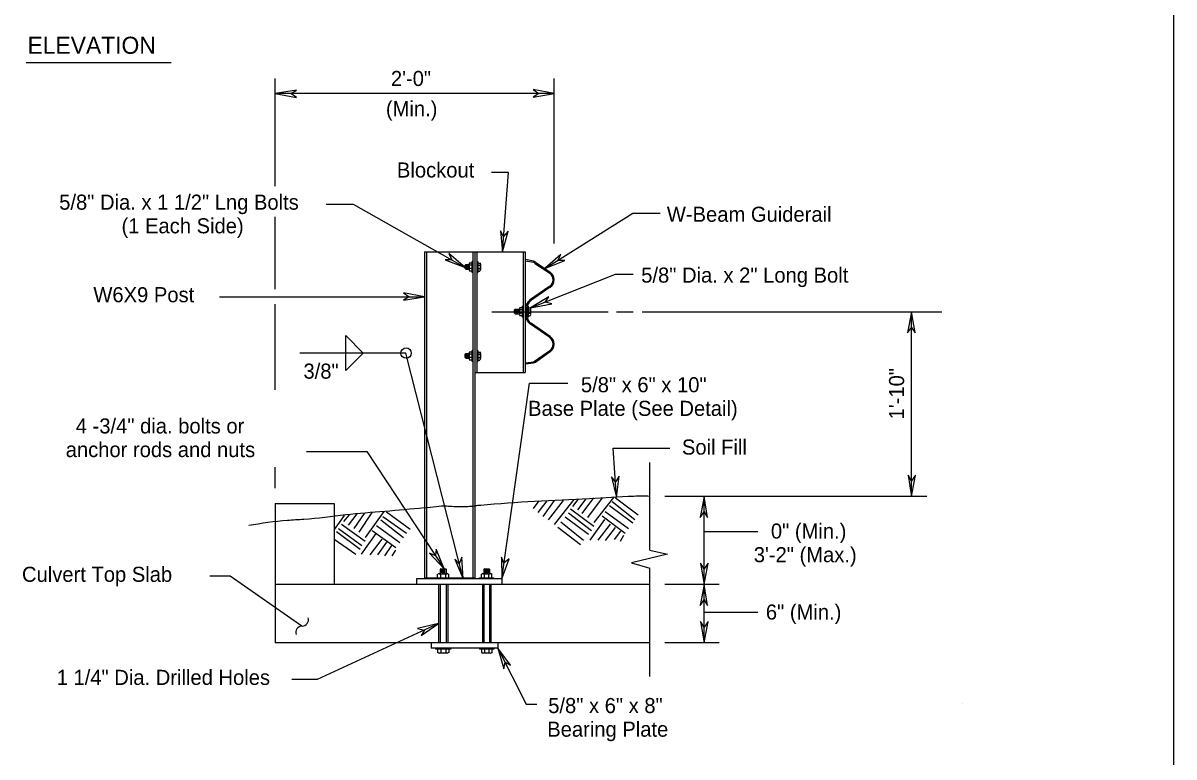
# Model space of a CAD drawing. Extents: x 499999.87 to 500002.82, y 499999.95 to 500001.79.
# Drawn here: x 500002.032 to 500002.783, y 500000.688 to 500001.167 of the extents above; entities that cross this region are included whole.
import ezdxf

# ---------------------------------------------------------------- set-up
doc = ezdxf.new("R2010")
doc.units = 0
for name, color, linetype in [('1', 7, 'Continuous'), ('2', 7, 'Continuous'), ('3', 7, 'Continuous'), ('5', 7, 'Continuous')]:
    doc.layers.add(name, color=color, linetype=linetype)

msp = doc.modelspace()

# ---------------------------------------------------------------- linework, layer by layer
at = {"layer": '1'}
msp.add_line((500002.78314, 500000), (500002.78314, 500001.75), dxfattribs=at)
msp.add_line((500002.78314, 500000), (500002.78314, 500001.75), dxfattribs=at)
for points in [[(500002.19652, 500001.12106), (500002.2103, 500001.11844), (500002.20669, 500001.12106), (500002.2103, 500001.12336)], [(500002.37861, 500001.12106), (500002.36483, 500001.12369), (500002.36844, 500001.12106), (500002.36483, 500001.11877)], [(500002.34482, 500001.01772), (500002.34843, 500001.03117), (500002.34547, 500001.02789), (500002.3435, 500001.0315)], [(500002.32054, 500001.00755), (500002.30971, 500001.01673), (500002.31168, 500001.01247), (500002.30741, 500001.01247)], [(500002.37238, 500001.00689), (500002.3855, 500001.01214), (500002.38091, 500001.01214), (500002.38287, 500001.01608)], [(500002.29396, 500000.98852), (500002.28018, 500000.99114), (500002.28379, 500000.98852), (500002.28018, 500000.98622)], [(500002.36319, 500000.9813), (500002.37697, 500000.98392), (500002.3727, 500000.98491), (500002.375, 500000.98852)], [(500002.61188, 500000.97867), (500002.60925, 500000.9649), (500002.61188, 500000.9685), (500002.61417, 500000.9649)], [(500002.41929, 500000.85761), (500002.42093, 500000.87139), (500002.41864, 500000.86778), (500002.41601, 500000.87106)], [(500002.61188, 500000.85827), (500002.6145, 500000.87205), (500002.61188, 500000.86844), (500002.60958, 500000.87205)], [(500002.47638, 500000.85827), (500002.47375, 500000.84449), (500002.47638, 500000.8481), (500002.47867, 500000.84449)], [(500002.30676, 500000.81102), (500002.30151, 500000.82382), (500002.30118, 500000.81955), (500002.29724, 500000.82119)], [(500002.31923, 500000.80446), (500002.31824, 500000.81857), (500002.3166, 500000.8143), (500002.31365, 500000.81726)], [(500002.34449, 500000.80446), (500002.34908, 500000.81759), (500002.3458, 500000.81463), (500002.34416, 500000.81857)], [(500002.47638, 500000.80085), (500002.479, 500000.81463), (500002.47638, 500000.81102), (500002.47408, 500000.81463)], [(500002.47638, 500000.80085), (500002.47375, 500000.78707), (500002.47638, 500000.79068), (500002.47867, 500000.78707)], [(500002.30315, 500000.77526), (500002.28937, 500000.77198), (500002.29396, 500000.771), (500002.29167, 500000.76739)], [(500002.47638, 500000.7628), (500002.479, 500000.77657), (500002.47638, 500000.77297), (500002.47408, 500000.77657)], [(500002.34186, 500000.75919), (500002.3458, 500000.74573), (500002.34646, 500000.75), (500002.35007, 500000.74803)]]:
    msp.add_lwpolyline(points, close=True, dxfattribs=at)
msp.add_lwpolyline([(500002.44094, 500000.82316), (500002.45243, 500000.82054), (500002.42913, 500000.81496), (500002.44094, 500000.81135)], dxfattribs=at)
at = {"layer": '2'}
for p, q in [((500002.12861, 500001.14108), (500002.03379, 500001.14108)), ((500002.19652, 500001.0607), (500002.19652, 500001.13091)), ((500002.37861, 500001.02329), (500002.37861, 500001.13091)), ((500002.37861, 500001.12106), (500002.19652, 500001.12106)), ((500002.34875, 500001.06955), (500002.3376, 500001.06955)), ((500002.34482, 500001.01772), (500002.34875, 500001.06955)), ((500002.22966, 500001.04888), (500002.24738, 500001.04888)), ((500002.24738, 500001.04888), (500002.32054, 500001.00755)), ((500002.19652, 500000.99344), (500002.19652, 500001.04068)), ((500002.37238, 500001.00689), (500002.42979, 500001.04298)), ((500002.42979, 500001.04298), (500002.44783, 500001.04298)), ((500002.29396, 500001.01772), (500002.32677, 500001.01772)), ((500002.29396, 500001.01772), (500002.29396, 500000.85072)), ((500002.29528, 500001.01772), (500002.29528, 500000.85072)), ((500002.32546, 500001.01772), (500002.32546, 500000.85171)), ((500002.32677, 500001.01772), (500002.32677, 500000.85203)), ((500002.32677, 500001.01772), (500002.35958, 500001.01772)), ((500002.32808, 500001.01772), (500002.32808, 500000.93898)), ((500002.35827, 500001.01772), (500002.35827, 500000.93898)), ((500002.35958, 500001.01772), (500002.35958, 500000.93898)), ((500002.32054, 500001.00919), (500002.32087, 500001.00951)), ((500002.32054, 500001.00787), (500002.32054, 500001.00919)), ((500002.32054, 500001.00689), (500002.32054, 500001.00787)), ((500002.32054, 500001.00689), (500002.32087, 500001.00656)), ((500002.32087, 500001.00951), (500002.32316, 500001.00951)), ((500002.32087, 500001.00689), (500002.32087, 500001.00886)), ((500002.32087, 500001.00656), (500002.32316, 500001.00656)), ((500002.32119, 500001.00689), (500002.32119, 500001.00886)), ((500002.32119, 500001.00689), (500002.32119, 500001.00886)), ((500002.32152, 500001.00689), (500002.32152, 500001.00886)), ((500002.32185, 500001.00689), (500002.32185, 500001.00886)), ((500002.32218, 500001.00689), (500002.32218, 500001.00886)), ((500002.32251, 500001.00722), (500002.32251, 500001.00886)), ((500002.32513, 500001.0105), (500002.32316, 500001.0105)), ((500002.32316, 500001.00623), (500002.32316, 500001.00984)), ((500002.32513, 500001.00919), (500002.32316, 500001.00919)), ((500002.32513, 500001.00689), (500002.32316, 500001.00689)), ((500002.32513, 500001.00427), (500002.32513, 500001.01148)), ((500002.32546, 500001.01148), (500002.32513, 500001.01148)), ((500002.32808, 500001.01148), (500002.32874, 500001.01148)), ((500002.32874, 500001.01148), (500002.32874, 500001.00427)), ((500002.32874, 500001.0105), (500002.33005, 500001.0105)), ((500002.32874, 500001.00919), (500002.33005, 500001.00919)), ((500002.32874, 500001.00689), (500002.33005, 500001.00689)), ((500002.33038, 500001.00984), (500002.33038, 500001.00623)), ((500002.32513, 500001.00525), (500002.32316, 500001.00525)), ((500002.32546, 500001.00427), (500002.32513, 500001.00427)), ((500002.32808, 500001.00427), (500002.32874, 500001.00427)), ((500002.32874, 500001.00525), (500002.33005, 500001.00525)), ((500002.36319, 500000.9813), (500002.41864, 500001.00328)), ((500002.41864, 500001.00328), (500002.43012, 500001.00328)), ((500002.1601, 500000.98852), (500002.29396, 500000.98852)), ((500002.19652, 500000.92782), (500002.19652, 500000.9836)), ((500002.33793, 500000.97867), (500002.41371, 500000.97867)), ((500002.35269, 500000.97999), (500002.35302, 500000.98031)), ((500002.35269, 500000.97867), (500002.35269, 500000.97999)), ((500002.35269, 500000.97769), (500002.35269, 500000.97867)), ((500002.35269, 500000.97769), (500002.35302, 500000.97736)), ((500002.35302, 500000.98031), (500002.35597, 500000.98031)), ((500002.35302, 500000.97802), (500002.35302, 500000.97966)), ((500002.35302, 500000.97736), (500002.35597, 500000.97736)), ((500002.35335, 500000.97802), (500002.35335, 500000.97966)), ((500002.35367, 500000.97802), (500002.35367, 500000.97966)), ((500002.354, 500000.97769), (500002.354, 500000.97999)), ((500002.354, 500000.97769), (500002.354, 500000.97966)), ((500002.35433, 500000.97769), (500002.35433, 500000.97999)), ((500002.35466, 500000.97769), (500002.35466, 500000.97999)), ((500002.35499, 500000.97802), (500002.35499, 500000.97966)), ((500002.35531, 500000.97802), (500002.35531, 500000.97966)), ((500002.35794, 500000.9813), (500002.35597, 500000.9813)), ((500002.35597, 500000.97703), (500002.35597, 500000.98064)), ((500002.35794, 500000.97999), (500002.35597, 500000.97999)), ((500002.35794, 500000.97769), (500002.35597, 500000.97769)), ((500002.35794, 500000.97605), (500002.35597, 500000.97605)), ((500002.35794, 500000.97507), (500002.35794, 500000.98228)), ((500002.35827, 500000.98228), (500002.35794, 500000.98228)), ((500002.36089, 500000.98228), (500002.36155, 500000.98228)), ((500002.36155, 500000.98228), (500002.36155, 500000.97507)), ((500002.36155, 500000.9813), (500002.36286, 500000.9813)), ((500002.36155, 500000.97999), (500002.36286, 500000.97999)), ((500002.36155, 500000.97769), (500002.36286, 500000.97769)), ((500002.36155, 500000.97605), (500002.36286, 500000.97605)), ((500002.36319, 500000.98064), (500002.36319, 500000.97703)), ((500002.41929, 500000.97867), (500002.43012, 500000.97867)), ((500002.43602, 500000.97867), (500002.63156, 500000.97867)), ((500002.61188, 500000.85827), (500002.61188, 500000.97867)), ((500002.35827, 500000.97507), (500002.35794, 500000.97507)), ((500002.36089, 500000.97507), (500002.36155, 500000.97507)), ((500002.24245, 500000.95177), (500002.24245, 500000.96325)), ((500002.24245, 500000.96325), (500002.25394, 500000.95177)), ((500002.32513, 500000.94619), (500002.32513, 500000.95341)), ((500002.32546, 500000.95341), (500002.32513, 500000.95341)), ((500002.32808, 500000.95341), (500002.32874, 500000.95341)), ((500002.32874, 500000.95341), (500002.32874, 500000.94619)), ((500002.28182, 500000.95177), (500002.2126, 500000.95177)), ((500002.24245, 500000.94029), (500002.24245, 500000.95177)), ((500002.24245, 500000.94029), (500002.25394, 500000.95177)), ((500002.31923, 500000.80446), (500002.28182, 500000.95177)), ((500002.32054, 500000.95112), (500002.32087, 500000.95144)), ((500002.32054, 500000.9498), (500002.32054, 500000.95112)), ((500002.32054, 500000.94882), (500002.32054, 500000.9498)), ((500002.32054, 500000.94882), (500002.32087, 500000.94849)), ((500002.32087, 500000.95144), (500002.32316, 500000.95144)), ((500002.32087, 500000.94882), (500002.32087, 500000.95079)), ((500002.32087, 500000.94849), (500002.32316, 500000.94849)), ((500002.32119, 500000.94882), (500002.32119, 500000.95079)), ((500002.32119, 500000.94882), (500002.32119, 500000.95079)), ((500002.32152, 500000.94882), (500002.32152, 500000.95079)), ((500002.32185, 500000.94882), (500002.32185, 500000.95079)), ((500002.32218, 500000.94882), (500002.32218, 500000.95079)), ((500002.32251, 500000.94915), (500002.32251, 500000.95079)), ((500002.32513, 500000.95243), (500002.32316, 500000.95243)), ((500002.32316, 500000.94816), (500002.32316, 500000.95177)), ((500002.32513, 500000.95112), (500002.32316, 500000.95112)), ((500002.32513, 500000.94882), (500002.32316, 500000.94882)), ((500002.32513, 500000.94718), (500002.32316, 500000.94718)), ((500002.32546, 500000.94619), (500002.32513, 500000.94619)), ((500002.32808, 500000.94619), (500002.32874, 500000.94619)), ((500002.32874, 500000.95243), (500002.33005, 500000.95243)), ((500002.32874, 500000.95112), (500002.33005, 500000.95112)), ((500002.32874, 500000.94882), (500002.33005, 500000.94882)), ((500002.32874, 500000.94718), (500002.33005, 500000.94718)), ((500002.33038, 500000.95177), (500002.33038, 500000.94816)), ((500002.32677, 500000.93898), (500002.35958, 500000.93898)), ((500002.21686, 500000.88747), (500002.25623, 500000.88747)), ((500002.25623, 500000.88747), (500002.30676, 500000.81102)), ((500002.41929, 500000.85761), (500002.41699, 500000.88976)), ((500002.41699, 500000.88976), (500002.45407, 500000.88976)), ((500002.44094, 500000.82316), (500002.44094, 500000.88025)), ((500002.19652, 500000.86352), (500002.19652, 500000.8773)), ((500002.37861, 500000.85564), (500002.37106, 500000.84514)), ((500002.38451, 500000.85564), (500002.37467, 500000.84285)), ((500002.3914, 500000.8563), (500002.37861, 500000.8399)), ((500002.39403, 500000.8563), (500002.39042, 500000.85171)), ((500002.39928, 500000.85663), (500002.3937, 500000.84941)), ((500002.4042, 500000.85728), (500002.39665, 500000.84711)), ((500002.40978, 500000.85728), (500002.40026, 500000.84449)), ((500002.41732, 500000.85761), (500002.40453, 500000.84121)), ((500002.41864, 500000.85728), (500002.4334, 500000.84613)), ((500002.62172, 500000.85827), (500002.45079, 500000.85827)), ((500002.47638, 500000.80085), (500002.47638, 500000.85827)), ((500002.19652, 500000.85367), (500002.23491, 500000.85367)), ((500002.19652, 500000.85367), (500002.19652, 500000.84121)), ((500002.23491, 500000.85367), (500002.23491, 500000.84514)), ((500002.26739, 500000.84843), (500002.25525, 500000.83136)), ((500002.26903, 500000.8481), (500002.28445, 500000.83694)), ((500002.29396, 500000.85072), (500002.29396, 500000.80446)), ((500002.29528, 500000.85072), (500002.29528, 500000.80446)), ((500002.32546, 500000.85171), (500002.32546, 500000.80446)), ((500002.32677, 500000.85203), (500002.32677, 500000.80446)), ((500002.36844, 500000.85531), (500002.36483, 500000.85039)), ((500002.37369, 500000.85531), (500002.36778, 500000.84777)), ((500002.38911, 500000.85007), (500002.40453, 500000.83891)), ((500002.41175, 500000.84843), (500002.42717, 500000.83727)), ((500002.4147, 500000.85236), (500002.42979, 500000.84088)), ((500002.41634, 500000.85499), (500002.4311, 500000.84318)), ((500002.19652, 500000.84121), (500002.19652, 500000.7628)), ((500002.24147, 500000.8458), (500002.23491, 500000.83661)), ((500002.23491, 500000.84514), (500002.23491, 500000.80085)), ((500002.24475, 500000.84613), (500002.24114, 500000.84186)), ((500002.24967, 500000.84678), (500002.24409, 500000.83957)), ((500002.25459, 500000.84711), (500002.2477, 500000.83727)), ((500002.25951, 500000.84777), (500002.25098, 500000.83497)), ((500002.26542, 500000.84285), (500002.28018, 500000.83136)), ((500002.26673, 500000.84514), (500002.28215, 500000.83432)), ((500002.38287, 500000.84154), (500002.39764, 500000.82972)), ((500002.38583, 500000.84482), (500002.40092, 500000.83366)), ((500002.3878, 500000.84744), (500002.40289, 500000.83596)), ((500002.41142, 500000.84318), (500002.4019, 500000.82972)), ((500002.40978, 500000.84547), (500002.42487, 500000.83432)), ((500002.23655, 500000.8353), (500002.25197, 500000.82382)), ((500002.23786, 500000.83727), (500002.25295, 500000.82612)), ((500002.23983, 500000.84022), (500002.25525, 500000.82907)), ((500002.26214, 500000.83399), (500002.25262, 500000.82054)), ((500002.25984, 500000.83596), (500002.27526, 500000.8248)), ((500002.26247, 500000.83924), (500002.27789, 500000.82808)), ((500002.38091, 500000.83825), (500002.39567, 500000.82677)), ((500002.41503, 500000.84022), (500002.40715, 500000.82972)), ((500002.41831, 500000.83793), (500002.41175, 500000.8294)), ((500002.42192, 500000.83563), (500002.41765, 500000.83005)), ((500002.47638, 500000.8353), (500002.51148, 500000.8353)), ((500002.23491, 500000.83038), (500002.24902, 500000.82054)), ((500002.26608, 500000.83038), (500002.2582, 500000.82021)), ((500002.26903, 500000.82841), (500002.26312, 500000.82021)), ((500002.27231, 500000.82612), (500002.26772, 500000.81955)), ((500002.42388, 500000.83268), (500002.42159, 500000.82874)), ((500002.27493, 500000.82316), (500002.27264, 500000.81955)), ((500002.30446, 500000.81102), (500002.30413, 500000.8107)), ((500002.30413, 500000.8107), (500002.30413, 500000.80774)), ((500002.30446, 500000.81102), (500002.3061, 500000.81102)), ((500002.30479, 500000.8107), (500002.30741, 500000.8107)), ((500002.3061, 500000.81102), (500002.30774, 500000.81102)), ((500002.30774, 500000.81102), (500002.30807, 500000.8107)), ((500002.30807, 500000.8107), (500002.30807, 500000.80774)), ((500002.33301, 500000.81102), (500002.33268, 500000.8107)), ((500002.33268, 500000.8107), (500002.33268, 500000.80774)), ((500002.33301, 500000.81102), (500002.33465, 500000.81102)), ((500002.33301, 500000.8107), (500002.33596, 500000.8107)), ((500002.33465, 500000.81102), (500002.33596, 500000.81102)), ((500002.33596, 500000.81102), (500002.33629, 500000.8107)), ((500002.33629, 500000.8107), (500002.33629, 500000.80774)), ((500002.44094, 500000.74081), (500002.44094, 500000.81135)), ((500002.28871, 500000.80446), (500002.28871, 500000.80085)), ((500002.34449, 500000.80446), (500002.28871, 500000.80446)), ((500002.29364, 500000.80446), (500002.29396, 500000.80479)), ((500002.29396, 500000.80446), (500002.29364, 500000.80446)), ((500002.30118, 500000.80479), (500002.29396, 500000.80479)), ((500002.29396, 500000.80479), (500002.29396, 500000.80446)), ((500002.30118, 500000.80512), (500002.31102, 500000.80512)), ((500002.30118, 500000.80446), (500002.30118, 500000.80512)), ((500002.30249, 500000.80512), (500002.30249, 500000.80741)), ((500002.30348, 500000.80774), (500002.30873, 500000.80774)), ((500002.30446, 500000.80512), (500002.30446, 500000.80741)), ((500002.30479, 500000.81037), (500002.30741, 500000.81037)), ((500002.30479, 500000.81004), (500002.30741, 500000.81004)), ((500002.30479, 500000.80971), (500002.30741, 500000.80971)), ((500002.30479, 500000.80938), (500002.30741, 500000.80938)), ((500002.30479, 500000.80873), (500002.30741, 500000.80873)), ((500002.30512, 500000.8084), (500002.30741, 500000.8084)), ((500002.30774, 500000.80512), (500002.30774, 500000.80741)), ((500002.30971, 500000.80512), (500002.30971, 500000.80741)), ((500002.31102, 500000.80446), (500002.31102, 500000.80512)), ((500002.32677, 500000.80479), (500002.31102, 500000.80479)), ((500002.32677, 500000.80446), (500002.32677, 500000.80479)), ((500002.32677, 500000.80479), (500002.3271, 500000.80446)), ((500002.3271, 500000.80446), (500002.32677, 500000.80446)), ((500002.32972, 500000.80512), (500002.33924, 500000.80512)), ((500002.32972, 500000.80446), (500002.32972, 500000.80512)), ((500002.33104, 500000.80512), (500002.33104, 500000.80741)), ((500002.33202, 500000.80774), (500002.33694, 500000.80774)), ((500002.33301, 500000.81037), (500002.33596, 500000.81037)), ((500002.33301, 500000.81004), (500002.33596, 500000.81004)), ((500002.33301, 500000.80971), (500002.33596, 500000.80971)), ((500002.33301, 500000.80938), (500002.33596, 500000.80938)), ((500002.33301, 500000.80873), (500002.33596, 500000.80873)), ((500002.33301, 500000.80512), (500002.33301, 500000.80741)), ((500002.33333, 500000.8084), (500002.33596, 500000.8084)), ((500002.33596, 500000.80512), (500002.33596, 500000.80741)), ((500002.33793, 500000.80512), (500002.33793, 500000.80741)), ((500002.33924, 500000.80446), (500002.33924, 500000.80512)), ((500002.34449, 500000.80446), (500002.34449, 500000.80085)), ((500002.28871, 500000.80085), (500002.19652, 500000.80085)), ((500002.34449, 500000.80085), (500002.28871, 500000.80085)), ((500002.30315, 500000.80085), (500002.30315, 500000.7628)), ((500002.30413, 500000.80085), (500002.30413, 500000.7628)), ((500002.30807, 500000.80085), (500002.30807, 500000.7628)), ((500002.30906, 500000.80085), (500002.30906, 500000.7628)), ((500002.33169, 500000.80085), (500002.33169, 500000.7628)), ((500002.33268, 500000.80085), (500002.33268, 500000.7628)), ((500002.33629, 500000.80085), (500002.33629, 500000.7628)), ((500002.33727, 500000.80085), (500002.33727, 500000.7628)), ((500002.44094, 500000.80085), (500002.34449, 500000.80085)), ((500002.48622, 500000.80085), (500002.45079, 500000.80085)), ((500002.47638, 500000.7628), (500002.47638, 500000.80085)), ((500002.47638, 500000.78281), (500002.51148, 500000.78281)), ((500002.30315, 500000.77526), (500002.22375, 500000.73885)), ((500002.29823, 500000.7628), (500002.19652, 500000.7628)), ((500002.29823, 500000.7628), (500002.29823, 500000.75919)), ((500002.34186, 500000.7628), (500002.29823, 500000.7628)), ((500002.34186, 500000.75919), (500002.29823, 500000.75919)), ((500002.30118, 500000.75919), (500002.30118, 500000.75853)), ((500002.31102, 500000.75853), (500002.30118, 500000.75853)), ((500002.30249, 500000.75853), (500002.30249, 500000.75623)), ((500002.30446, 500000.75853), (500002.30446, 500000.75623)), ((500002.30774, 500000.75853), (500002.30774, 500000.75623)), ((500002.30971, 500000.75853), (500002.30971, 500000.75623)), ((500002.31102, 500000.75919), (500002.31102, 500000.75853)), ((500002.32972, 500000.75919), (500002.32972, 500000.75853)), ((500002.33924, 500000.75853), (500002.32972, 500000.75853)), ((500002.33104, 500000.75853), (500002.33104, 500000.75623)), ((500002.33301, 500000.75853), (500002.33301, 500000.75623)), ((500002.33596, 500000.75853), (500002.33596, 500000.75623)), ((500002.33793, 500000.75853), (500002.33793, 500000.75623)), ((500002.33924, 500000.75919), (500002.33924, 500000.75853)), ((500002.34186, 500000.7628), (500002.34186, 500000.75919)), ((500002.44094, 500000.7628), (500002.34186, 500000.7628)), ((500002.48622, 500000.7628), (500002.45079, 500000.7628)), ((500002.30873, 500000.75591), (500002.30348, 500000.75591)), ((500002.33694, 500000.75591), (500002.33202, 500000.75591)), ((500002.22375, 500000.73885), (500002.20735, 500000.73885)), ((500002.64534, 500000.7231), (500002.64534, 500000.7231))]:
    msp.add_line(p, q, dxfattribs=at)
for points in [[(500002.34449, 500000.80446), (500002.36253, 500000.93209), (500002.38747, 500000.93209)], [(500002.21391, 500000.77362), (500002.16699, 500000.8061), (500002.15387, 500000.8061)], [(500002.34186, 500000.75919), (500002.36024, 500000.72277), (500002.36713, 500000.72277)]]:
    msp.add_lwpolyline(points, dxfattribs=at)
msp.add_circle((500002.28189, 500000.95177), 0.00338, dxfattribs=at)
for centre, radius, start, end in [((500002.3242, 500001.00988), 0.00111, 138.6091, 221.3909), ((500002.32558, 500001.008), 0.0025, 152.69916, 207.30084), ((500002.3242, 500001.00612), 0.00111, 138.6091, 221.3909), ((500002.32944, 500001.0099), 0.00111, 318.6091, 41.3909), ((500002.32805, 500001.00802), 0.0025, 332.69916, 27.30084), ((500002.32944, 500001.00612), 0.00111, 318.6091, 41.3909), ((500002.35701, 500000.98068), 0.00111, 138.6091, 221.3909), ((500002.35839, 500000.9788), 0.0025, 152.69916, 207.30084), ((500002.35701, 500000.97692), 0.00111, 138.6091, 221.3909), ((500002.36225, 500000.9807), 0.00111, 318.6091, 41.3909), ((500002.36086, 500000.97882), 0.0025, 332.69916, 27.30084), ((500002.36225, 500000.97692), 0.00111, 318.6091, 41.3909), ((500002.3242, 500000.95181), 0.00111, 138.6091, 221.3909), ((500002.32558, 500000.94993), 0.0025, 152.69916, 207.30084), ((500002.3242, 500000.94805), 0.00111, 138.6091, 221.3909), ((500002.32944, 500000.95183), 0.00111, 318.6091, 41.3909), ((500002.32805, 500000.94994), 0.0025, 332.69916, 27.30084), ((500002.32944, 500000.94805), 0.00111, 318.6091, 41.3909), ((500002.30364, 500000.8064), 0.00149, 48.6091, 131.3909), ((500002.30615, 500000.80455), 0.00333, 62.69916, 117.30084), ((500002.30866, 500000.8064), 0.00149, 48.6091, 131.3909), ((500002.33203, 500000.8064), 0.00149, 48.6091, 131.3909), ((500002.33454, 500000.80455), 0.00333, 62.69916, 117.30084), ((500002.33705, 500000.8064), 0.00149, 48.6091, 131.3909), ((500002.21411, 500000.76941), 0.00421, 91.76614, 198.13533), ((500002.21404, 500000.77773), 0.00411, 269.18052, 19.44633), ((500002.30364, 500000.75747), 0.00149, 228.6091, 311.3909), ((500002.30617, 500000.75932), 0.00333, 242.69916, 297.30084), ((500002.30868, 500000.75747), 0.00149, 228.6091, 311.3909), ((500002.33203, 500000.75747), 0.00149, 228.6091, 311.3909), ((500002.33456, 500000.75932), 0.00333, 242.69916, 297.30084), ((500002.33707, 500000.75747), 0.00149, 228.6091, 311.3909)]:
    msp.add_arc(centre, radius, start, end, dxfattribs=at)
for points in [[(500002.44094, 500000.85827), (500002.43045, 500000.85827), (500002.40157, 500000.85663), (500002.36581, 500000.85499), (500002.33071, 500000.85236), (500002.32677, 500000.85203)], [(500002.29364, 500000.85072), (500002.26804, 500000.84843), (500002.24245, 500000.84613), (500002.21522, 500000.84318), (500002.2044, 500000.84252), (500002.17913, 500000.83924)], [(500002.29364, 500000.85072), (500002.30151, 500000.85171), (500002.3084, 500000.85203), (500002.31299, 500000.85171), (500002.3166, 500000.85171), (500002.32218, 500000.85171), (500002.32677, 500000.85203)]]:
    msp.add_spline(points, degree=3, dxfattribs=at)
at = {"layer": '3'}
for p, q in [((500002.35991, 500001.01181), (500002.35991, 500001.0128)), ((500002.36581, 500001.0105), (500002.37566, 500001.00394)), ((500002.36647, 500001.01115), (500002.37598, 500001.00459)), ((500002.37566, 500000.99541), (500002.36253, 500000.98622)), ((500002.37598, 500000.99475), (500002.36319, 500000.98589)), ((500002.36024, 500000.97867), (500002.36024, 500000.9813)), ((500002.36024, 500000.97867), (500002.36024, 500000.97572)), ((500002.36089, 500000.97867), (500002.36089, 500000.9813)), ((500002.36089, 500000.97867), (500002.36089, 500000.97572)), ((500002.37566, 500000.96194), (500002.36253, 500000.97113)), ((500002.37598, 500000.9626), (500002.36319, 500000.97146)), ((500002.36581, 500000.94652), (500002.37566, 500000.95341)), ((500002.36647, 500000.94587), (500002.37598, 500000.95276)), ((500002.35991, 500000.94521), (500002.35991, 500000.94455))]:
    msp.add_line(p, q, dxfattribs=at)
for centre, radius, start, end in [((500002.36468, 500001.00886), 0.00219, 54.90418, 80.53768), ((500002.36468, 500001.00886), 0.00295, 54.99975, 80.53768), ((500002.37259, 500000.99957), 0.00525, 304.81335, 54.94083), ((500002.37259, 500000.99957), 0.00601, 304.89612, 54.94083), ((500002.36616, 500000.98136), 0.00601, 127.65673, 180), ((500002.36616, 500000.98136), 0.00525, 122.88329, 180), ((500002.36616, 500000.97577), 0.00601, 180, 232.34327), ((500002.36616, 500000.97577), 0.00525, 180, 237.11671), ((500002.37259, 500000.95756), 0.00525, 305.05917, 55.18665), ((500002.37259, 500000.95756), 0.00601, 305.05917, 55.10388), ((500002.36468, 500000.94827), 0.00219, 279.46232, 305.09582), ((500002.36468, 500000.94827), 0.00295, 279.46232, 305.00025)]:
    msp.add_arc(centre, radius, start, end, dxfattribs=at)
at = {"layer": '5'}
for p, q in [((500002.36516, 500001.01181), (500002.35991, 500001.0128)), ((500002.36516, 500001.01083), (500002.35991, 500001.01181)), ((500002.36516, 500000.94587), (500002.35991, 500000.94521)), ((500002.36516, 500000.94521), (500002.35991, 500000.94455))]:
    msp.add_line(p, q, dxfattribs=at)

# ---------------------------------------------------------------- texts
at = {"layer": '2'}
for s, height, p in [('ELEVATION', 0.011156, (500002.03478, 500001.14698)), ('2\'-0"', 0.009843, (500002.27198, 500001.12598)), ('(Min.)', 0.009843, (500002.2687, 500001.1063)), ('Blockout', 0.009843, (500002.27592, 500001.06627)), ('5/8" Dia. x 1 1/2" Lng Bolts', 0.0098425, (500002.05545, 500001.04528)), ('W-Beam Guiderail', 0.0098425, (500002.4521, 500001.0374)), ('(1 Each Side)', 0.0098425, (500002.09613, 500001.02986)), ('5/8" Dia. x 2" Long Bolt', 0.0098425, (500002.43537, 500000.9977)), ('W6X9 Post', 0.009843, (500002.07776, 500000.98491)), ('3/8"', 0.009843, (500002.2149, 500000.93504)), ('5/8" x 6" x 10"', 0.0098425, (500002.396, 500000.92618)), ('Base Plate (See Detail)', 0.0098425, (500002.36155, 500000.91076)), ('4 -3/4" dia. bolts or ', 0.0098425, (500002.06627, 500000.89928)), ('anchor rods and nuts', 0.0098425, (500002.05971, 500000.88386)), ('Soil Fill', 0.009843, (500002.46194, 500000.8855)), ('0" (Min.)', 0.009843, (500002.52001, 500000.83071)), ('3\'-2" (Max.)', 0.0098425, (500002.50886, 500000.81529)), ('Culvert Top Slab', 0.0098425, (500002.03117, 500000.80249)), ('6" (Min.)', 0.009843, (500002.51673, 500000.77789)), ('1 1/4" Dia. Drilled Holes', 0.0098425, (500002.05381, 500000.73524)), ('5/8" x 6" x 8"', 0.0098425, (500002.37467, 500000.71686)), ('Bearing Plate', 0.0098425, (500002.37402, 500000.70144))]:
    msp.add_text(s, height=height, dxfattribs=at).set_placement(p)
msp.add_text('1\'-10"', height=0.009843, rotation=90, dxfattribs=at).set_placement((500002.60696, 500000.90846))

doc.saveas('drawing.dxf')
